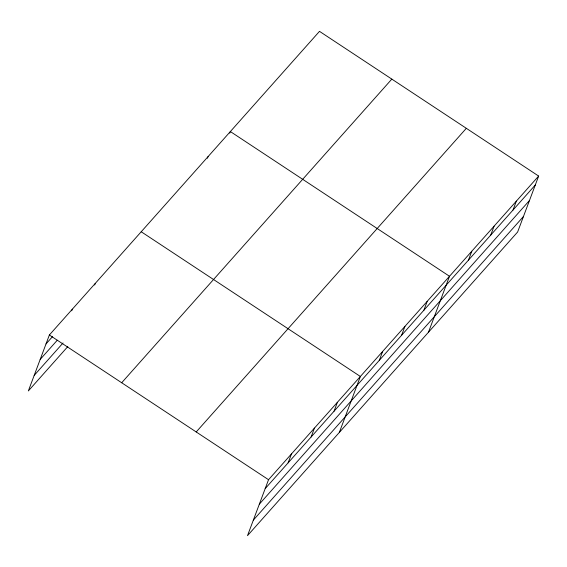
<?xml version="1.0" encoding="UTF-8"?>
<svg xmlns="http://www.w3.org/2000/svg" width="567" height="567" viewBox="0 0 567 567"><rect width="100%" height="100%" fill="white"/><g stroke="black" fill="none" stroke-linecap="round" stroke-linejoin="round"><path stroke-width="0.85" d="M538.65 176.068L268.531 479.71L247.503 535.652L517.628 232.002L538.65 176.068L319.497 31.348L49.372 334.998L28.35 390.932L67.792 346.593M71.725 310.808L72.335 309.185M94.682 285.003L95.299 283.372M207.458 158.228L208.075 156.605M229.748 133.174L230.358 131.551L449.511 276.271L428.482 332.205M288.135 462.835L291.488 453.905M311.092 437.022L314.451 428.092M334.055 411.217L337.408 402.286M339.342 432.408L360.371 376.474L141.218 231.754M379.295 360.357L382.654 351.427M401.585 335.303L404.937 326.372M423.868 310.255L427.227 301.325M468.441 260.154L471.794 251.224M490.724 235.099L494.077 226.169M513.007 210.052L516.367 201.122M46.019 343.928L52.497 336.642M40.186 359.435L57.26 340.243M34.183 375.418L63.029 342.992M121.692 382.753L391.818 79.111M196.21 431.955L466.329 128.312M265.172 488.641L535.291 184.998M259.339 504.155L529.465 200.512M253.336 520.137L523.454 216.495M49.372 334.998L268.531 479.71"/></g></svg>
